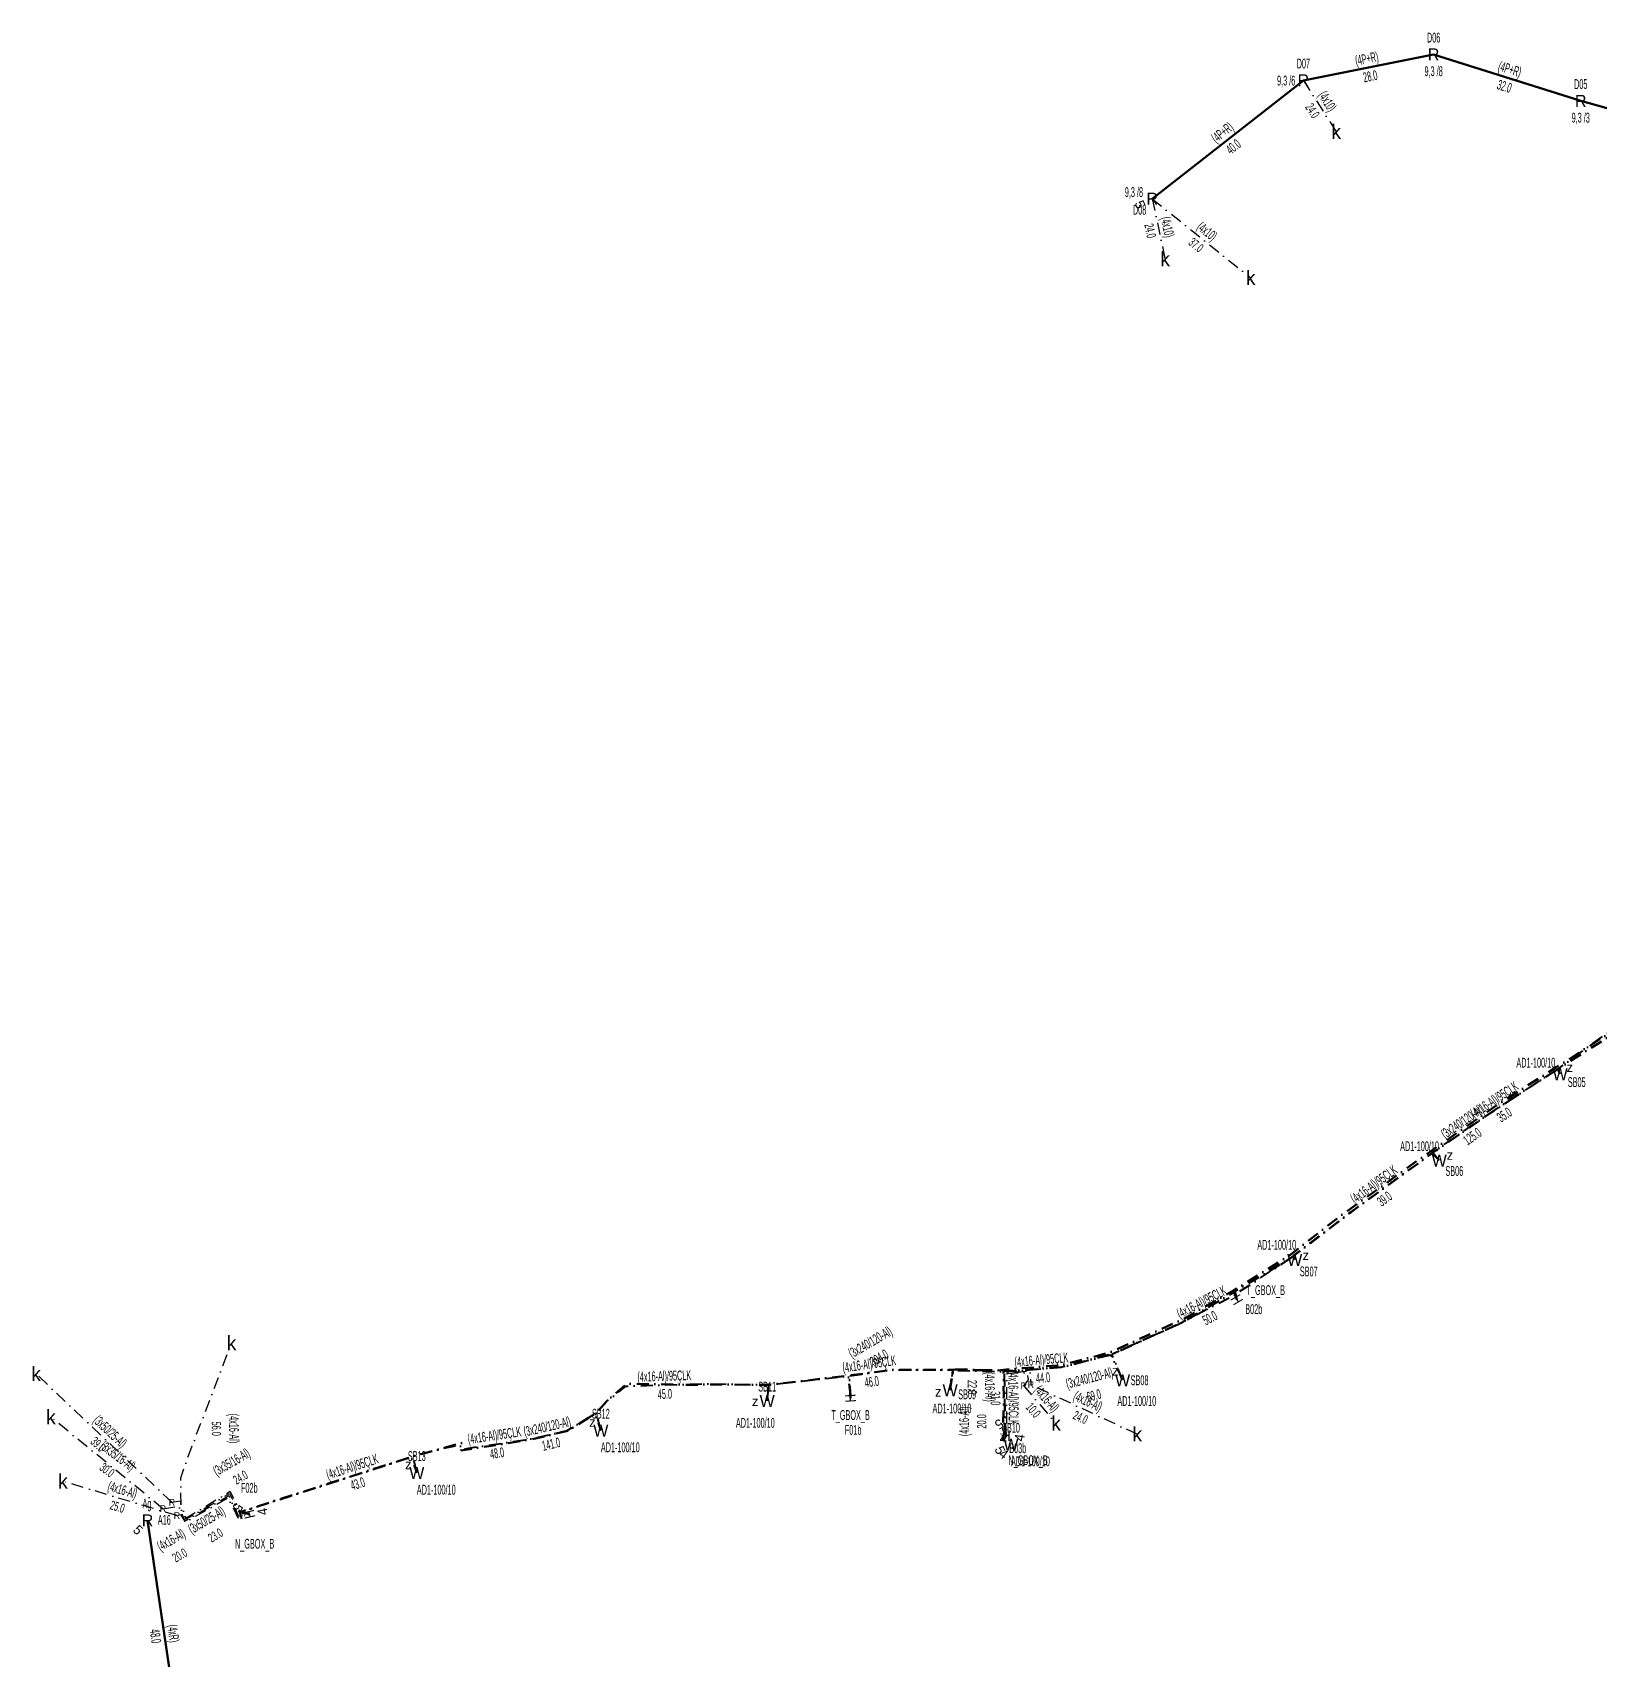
# Model space of a CAD drawing. Header units: millimetres. Extents: x 595692 to 597161, y 4087450 to 4088540.
# Drawn here: x 595691.9 to 596018.4, y 4087916.8 to 4088255.7 of the extents above; entities that cross this region are included whole.
import ezdxf
from ezdxf.enums import TextEntityAlignment as Align

# ---------------------------------------------------------------- set-up
doc = ezdxf.new("R2010")
doc.units = ezdxf.units.MM
doc.linetypes.add('DASHDOT', pattern=[5, 2.5, -1.25, 0, -1.25])
for name, color, linetype, lineweight in [('DIREK_AG_MEVCUT', 120, 'Continuous', 25), ('DIREK_AYD_MEVCUT', 190, 'Continuous', 25), ('DIREK_BOX_MEVCUT', 5, 'Continuous', 25), ('HAT_ABONE_YERALTI_MEVCUT', 56, 'DASHDOT', 30), ('HAT_AG_HAVAI_MEVCUT', 126, 'Continuous', 50), ('HAT_AYD_YERALTI_MEVCUT', 150, 'DASHDOT', 40), ('HAT_BOX_YERALTI_MEVCUT', 192, 'DASHDOT', 50), ('KOFRE_ABONE_MEVCUT', 6, 'Continuous', 25), ('NODE_ABONE_MEVCUT', 5, 'Continuous', 25)]:
    doc.layers.add(name, color=color, linetype=linetype, lineweight=lineweight)
doc.styles.add('Direk', font='B_CAD')
doc.styles.get("Standard").update_dxf_attribs({"font": 'Arial'})

msp = doc.modelspace()

# ---------------------------------------------------------------- linework, layer by layer
at = {"layer": 'HAT_ABONE_YERALTI_MEVCUT', "flags": 128}
for points in [[(595956.73, 4088245.731), (595963.585669, 4088235.017678)], [(595925.241928, 4088221.06732), (595945.754831, 4088204.600367)], [(595925.241928, 4088221.06732), (595927.923994, 4088208.49618)], [(595737.061435, 4087947.01182), (595735.240363, 4087947.39574), (595733.098672, 4087951.751723), (595723.914808, 4087946.197845), (595722.862112, 4087948.956634), (595722.789512, 4087954.619411), (595724.460336, 4087959.405594), (595733.376019, 4087982.670848)], [(595894.832, 4087963.403), (595894.585407, 4087971.376885), (595894.520992, 4087976.700308), (595897.871748, 4087976.678829), (595899.804876, 4087976.936579), (595899.953264, 4087974.00141)], [(595898.44972, 4087973.765139), (595899.43973, 4087975.02493), (595899.203459, 4087976.528475), (595894.907618, 4087976.292203), (595894.87722, 4087966.151752), (595894.832, 4087963.403)], [(595720.928278, 4087949.508673), (595692.623197, 4087976.276366)], [(595898.44972, 4087973.765139), (595905.189338, 4087965.950629)], [(595922.121043, 4087963.680799), (595899.953264, 4087974.00141)], [(595719.077725, 4087948.164075), (595695.733477, 4087967.256552)], [(595721.980974, 4087946.749884), (595698.221702, 4087953.882346)], [(595719.077725, 4087948.164075), (595722.385443, 4087948.705498), (595723.614054, 4087945.578126), (595732.800709, 4087950.911412), (595734.811163, 4087946.611276), (595737.061435, 4087947.01182)], [(595720.928278, 4087949.508673), (595722.706971, 4087949.799072), (595722.743271, 4087948.347077), (595723.869572, 4087945.963349), (595732.912317, 4087951.311671), (595735.103196, 4087947.144706), (595737.061435, 4087947.01182)], [(595721.980974, 4087946.749884), (595722.708054, 4087946.961151), (595723.71328, 4087945.369542), (595732.648629, 4087950.479444), (595734.687006, 4087946.290999), (595737.061435, 4087947.01182)]]:
    msp.add_lwpolyline(points, dxfattribs=at)
at = {"layer": 'HAT_AG_HAVAI_MEVCUT'}
for p, q in [((595956.73, 4088245.731), (595983.878, 4088251.139)), ((595983.878, 4088251.139), (596014.533, 4088241.458)), ((595925.241928, 4088221.06732), (595956.73, 4088245.731)), ((596014.533, 4088241.458), (596048.839258, 4088231.971263)), ((595722.902528, 4087898.063961), (595715.86121, 4087945.741991))]:
    msp.add_line(p, q, dxfattribs=at)
at = {"layer": 'HAT_AYD_YERALTI_MEVCUT', "flags": 128}
for points in [[(596010.25036, 4088038.669999), (596009.793898, 4088039.767529), (596019.113962, 4088046.590745), (596023.919242, 4088049.875366), (596023.412356, 4088050.787761), (596026.514499, 4088052.876132), (596027.183589, 4088052.267869), (596033.714319, 4088055.999979), (596038.163577, 4088058.607196), (596039.097232, 4088057.860145)], [(595985.05487, 4088020.706526), (595983.656807, 4088022.370456), (595993.050918, 4088028.823581), (596002.093583, 4088034.792631), (596009.714823, 4088039.74117), (596010.25036, 4088038.669999)], [(595954.928463, 4087999.993984), (595954.710887, 4088000.907068), (595967.005348, 4088010.217004), (595978.052545, 4088018.279676), (595983.567717, 4088022.14773), (595985.05487, 4088020.706526)], [(595919.064197, 4087974.928423), (595916.796082, 4087980.394186), (595930.594784, 4087986.567937), (595942.176523, 4087992.590441), (595954.044123, 4088000.3353), (595954.518568, 4088000.625239), (595954.928463, 4087999.993984)], [(595883.127708, 4087972.841243), (595883.661292, 4087977.315755), (595893.782794, 4087977.025816), (595895.20919, 4087976.922176), (595898.134936, 4087976.974892), (595906.490446, 4087977.712918), (595916.638306, 4087980.243294), (595919.064197, 4087974.928423)], [(595844.988291, 4087970.617104), (595845.343448, 4087973.987996), (595861.962215, 4087975.838333), (595871.066157, 4087977.129017), (595883.672434, 4087977.084472), (595883.127708, 4087972.841243)], [(595883.127708, 4087972.841243), (595883.84862, 4087976.975798), (595894.388002, 4087976.744163), (595894.502938, 4087965.671351), (595894.674265, 4087962.313332), (595895.804331, 4087961.536712)], [(595810.325385, 4087964.463746), (595809.311786, 4087968.181549), (595811.599755, 4087970.543945), (595815.540288, 4087973.696371), (595831.679338, 4087974.210353), (595845.232378, 4087973.970423), (595844.988291, 4087970.617104)], [(595771.974021, 4087955.635676), (595771.200418, 4087959.146563), (595776.902197, 4087960.616553), (595781.00035, 4087961.462911), (595781.267621, 4087960.572008), (595795.566614, 4087962.66563), (595803.315323, 4087964.480876), (595809.140458, 4087967.975956), (595810.065627, 4087965.13192), (595810.325385, 4087964.463746)], [(595735.512151, 4087946.065925), (595735.086655, 4087947.482298), (595750.50613, 4087952.382264), (595767.668279, 4087957.93805), (595770.741894, 4087959.007133), (595771.974021, 4087955.635676)]]:
    msp.add_lwpolyline(points, dxfattribs=at)
at = {"layer": 'HAT_BOX_YERALTI_MEVCUT', "flags": 128}
for points in [[(595862.369086, 4087971.185278), (595862.075347, 4087975.913726), (595871.150484, 4087977.103908), (595883.907747, 4087977.141101), (595892.908498, 4087976.955135), (595896.470639, 4087977.326598), (595898.293106, 4087977.438177), (595906.475606, 4087978.107654), (595916.368994, 4087980.711177), (595931.705004, 4087987.685604), (595942.309904, 4087993.673876), (595953.941468, 4088001.003384), (595965.192779, 4088009.740435), (595973.437248, 4088015.569368), (595978.049203, 4088018.953948), (595983.330636, 4088022.673267), (595997.679994, 4088032.673543), (596009.428349, 4088040.123067), (596024.042109, 4088049.5239), (596022.858769, 4088051.177545), (596026.457218, 4088053.548873), (596027.534428, 4088051.852113), (596039.204182, 4088059.714905), (596046.977558, 4088063.582996), (596049.209149, 4088064.921951), (596058.237262, 4088069.232804), (596064.225365, 4088071.985099), (596072.556639, 4088075.034941), (596086.960279, 4088082.514197), (596099.531576, 4088088.799846), (596102.057915, 4088089.218186), (596123.245336, 4088090.674105), (596123.068715, 4088092.803364), (596126.934744, 4088092.96036), (596126.980085, 4088091.417706), (596141.275096, 4088093.864541), (596139.936532, 4088102.377227), (596138.895123, 4088106.50567), (596138.237437, 4088110.665863), (596137.059475, 4088127.824499), (596136.6507, 4088135.418244), (596136.320736, 4088137.14707), (596141.229218, 4088137.229983), (596141.05226, 4088140.524054), (596146.190559, 4088147.576751), (596147.025426, 4088147.307712), (596147.350985, 4088145.849206), (596145.748758, 4088143.757237), (596148.747107, 4088143.415605), (596149.512698, 4088143.908874), (596151.417, 4088144.176)], [(595942.861924, 4087991.716751), (595942.478053, 4087993.505728), (595953.888955, 4088000.216398), (595966.751904, 4088010.028762), (595983.414451, 4088022.153741), (595998.345365, 4088032.422143), (596009.652093, 4088039.674814), (596024.550206, 4088049.18762), (596023.124093, 4088051.210711), (596026.324556, 4088053.383046), (596027.833583, 4088051.409703), (596037.976121, 4088058.556718), (596039.463849, 4088059.300581), (596040.26076, 4088058.672641)], [(595894.832, 4087963.403), (595894.072145, 4087962.327156), (595894.27688, 4087971.61709), (595894.254058, 4087976.884917), (595898.01057, 4087976.959303), (595906.602195, 4087977.703167), (595916.979094, 4087980.418269), (595931.219398, 4087986.848784), (595942.277479, 4087993.268673), (595942.861924, 4087991.716751)], [(595737.061435, 4087947.01182), (595735.503742, 4087947.585214), (595750.831372, 4087952.537278), (595770.897329, 4087958.996856), (595776.361008, 4087960.495741), (595781.288174, 4087961.877956), (595781.186126, 4087960.270709), (595795.653113, 4087962.574841), (595803.437647, 4087964.363833), (595809.191433, 4087967.990168), (595811.995799, 4087970.987939), (595815.770648, 4087974.228452), (595827.972468, 4087973.987851), (595837.084799, 4087974.062237), (595845.15572, 4087973.950657), (595861.875748, 4087975.884019), (595862.359259, 4087971.941541), (595862.369086, 4087971.185278)]]:
    msp.add_lwpolyline(points, dxfattribs=at)

# ---------------------------------------------------------------- texts
at = {"layer": 'DIREK_AG_MEVCUT', "width": 0.53}
for s, p in [('D06', (595983.878, 4088254.639)), ('D07', (595956.73, 4088249.231)), ('9,3 /8', (595983.878, 4088247.639)), ('9,3 /6', (595953.150824, 4088245.690825)), ('D05', (596014.533, 4088244.958)), ('9,3 /3', (596014.533, 4088237.958)), ('9,3 /8', (595921.421213, 4088222.45364)), ('D08', (595922.602461, 4088218.768795)), ('Ag', (595715.74071, 4087949.252098)), ('A16', (595719.359149, 4087945.862073))]:
    msp.add_text(s, height=2.05, dxfattribs=at).set_placement(p, align=Align.MIDDLE_CENTER)
at = {"layer": 'DIREK_AG_MEVCUT', "style": 'Direk'}
for p in [(595983.878, 4088251.139), (595956.73, 4088245.731), (596014.533, 4088241.458), (595925.241928, 4088221.06732), (595715.86121, 4087945.741991)]:
    msp.add_text('R', height=2.5, dxfattribs=at).set_placement(p, align=Align.MIDDLE_CENTER)
at = {"layer": 'DIREK_AG_MEVCUT', "color": 32, "style": 'Direk'}
for rotation, p in [(295.057051, (595922.705446, 4088219.881463)), (315.000001, (595713.881311, 4087943.762092))]:
    msp.add_text('5', height=2, rotation=rotation, dxfattribs=at).set_placement(p, align=Align.MIDDLE_CENTER)
at = {"layer": 'DIREK_AYD_MEVCUT', "width": 0.53}
for s, p in [('AD1-100/10', (596005.173955, 4088041.092283)), ('SB05', (596013.694383, 4088037.043213)), ('AD1-100/10', (595980.945015, 4088023.687178)), ('SB06', (595988.189492, 4088018.528542)), ('AD1-100/10', (595951.187556, 4088003.15418)), ('SB07', (595957.852898, 4087997.602979)), ('SB11', (595844.99058, 4087973.6023)), ('SB09', (595886.6661, 4087972.002408)), ('SB08', (595922.602589, 4087974.928583)), ('AD1-100/10', (595883.499453, 4087969.059207)), ('AD1-100/10', (595922.021202, 4087970.609617)), ('SB12', (595810.325385, 4087967.963746)), ('AD1-100/10', (595842.518277, 4087966.057228)), ('SB10', (595895.804331, 4087965.036712)), ('SB13', (595771.974021, 4087959.135676)), ('AD1-100/10', (595814.375807, 4087960.963746)), ('AD1-100/10', (595899.854752, 4087958.036712)), ('AD1-100/10', (595776.024443, 4087952.135676))]:
    msp.add_text(s, height=2.05, dxfattribs=at).set_placement(p, align=Align.MIDDLE_CENTER)
at = {"layer": 'DIREK_AYD_MEVCUT', "style": 'Direk'}
for p in [(596010.25036, 4088038.669999), (595985.05487, 4088020.706526), (595954.928463, 4087999.993984), (595883.127708, 4087972.841243), (595919.064197, 4087974.928423), (595844.988291, 4087970.617104), (595810.325385, 4087964.463746), (595895.804331, 4087961.536712), (595771.974021, 4087955.635676)]:
    msp.add_text('W', height=2.5, dxfattribs=at).set_placement(p, align=Align.MIDDLE_CENTER)
at = {"layer": 'DIREK_AYD_MEVCUT', "color": 40, "style": 'Direk'}
for p in [(596012.263992, 4088040.152965), (595987.273838, 4088021.85944), (595957.23016, 4088000.971102), (595917.539557, 4087976.911019), (595880.645303, 4087972.546475), (595842.488833, 4087970.565032), (595808.557618, 4087966.231513), (595894.036564, 4087963.304479), (595770.206254, 4087957.403443)]:
    msp.add_text('z', height=2, dxfattribs=at).set_placement(p, align=Align.MIDDLE_CENTER)
at = {"layer": 'DIREK_AYD_MEVCUT', "color": 32, "style": 'Direk'}
for s, rotation, p in [('5', 294.584728, (595893.530963, 4087960.371804)), ('4', 322.335629, (595894.276743, 4087959.557703))]:
    msp.add_text(s, height=2, rotation=rotation, dxfattribs=at).set_placement(p, align=Align.MIDDLE_CENTER)
at = {"layer": 'DIREK_BOX_MEVCUT', "width": 0.53}
for s, p in [('T_GBOX_B', (595948.896082, 4087993.705579)), ('B02b', (595946.395219, 4087989.74952)), ('T_GBOX_B', (595862.369086, 4087967.685278)), ('F01b', (595862.900223, 4087964.593669)), ('B03b', (595897.207067, 4087960.775869)), ('N_GBOX_B', (595899.35864, 4087958.274775)), ('F02b', (595737.061435, 4087952.51182)), ('N_GBOX_B', (595738.177231, 4087940.871104))]:
    msp.add_text(s, height=2.05, dxfattribs=at).set_placement(p, align=Align.MIDDLE_CENTER)
at = {"layer": 'DIREK_BOX_MEVCUT', "style": 'Direk', "width": 0.8}
for rotation, p in [(300.336941, (595942.861924, 4087991.716751)), (93.598896, (595862.369086, 4087971.185278)), (359.791034, (595894.832, 4087963.403)), (282.861518, (595737.061435, 4087947.01182))]:
    msp.add_text('H', height=2.25, rotation=rotation, dxfattribs=at).set_placement(p, align=Align.MIDDLE_CENTER)
at = {"layer": 'DIREK_BOX_MEVCUT', "color": 32, "style": 'Direk'}
for s, rotation, p in [('5', 212.210415, (595893.339516, 4087965.77207)), ('4', 441.159446, (595897.598736, 4087962.972681)), ('5', 238.92189, (595734.663335, 4087948.457197)), ('4', 460.956722, (595739.810394, 4087947.544009))]:
    msp.add_text(s, height=2, rotation=rotation, dxfattribs=at).set_placement(p, align=Align.MIDDLE_CENTER)
at = {"layer": 'HAT_ABONE_YERALTI_MEVCUT', "lineweight": 30, "width": 0.53}
for s, rotation, p in [('24.0', 302.615992, (595959.441878, 4088239.916184)), ('24.0', 282.043546, (595925.75167, 4088214.604393)), ('37.0', 321.243872, (595934.966274, 4088212.170999)), ('22.0', 270.693263, (595888.698607, 4087973.512811)), ('10.0', 310.7761, (595901.175851, 4087969.302745)), ('20.0', 449.828246, (595888.73375, 4087966.360834)), ('24.0', 335.034813, (595910.678396, 4087968.070525)), ('39.0', 316.59903, (595706.191703, 4087962.274941)), ('56.0', 270.734521, (595731.147222, 4087964.856255)), ('30.0', 323.136955, (595708.002459, 4087956.994704)), ('24.0', 30.137184, (595734.721629, 4087955.531935)), ('25.0', 343.290402, (595709.856945, 4087949.502007)), ('23.0', 30.602147, (595729.531504, 4087943.470053)), ('20.0', 29.76416, (595722.09687, 4087939.312352))]:
    msp.add_text(s, height=1.9, rotation=rotation, dxfattribs=at).set_placement(p, align=Align.TOP_CENTER)
for s, rotation, p in [('(4x10)', 302.615992, (595960.873791, 4088240.832494)), ('(4x10)', 282.043546, (595927.414252, 4088214.959107)), ('(4x10)', 321.243872, (595936.030486, 4088213.496688)), ('(4x16-Al)', 270.693263, (595890.398483, 4087973.53338)), ('(4x16-Al)', 310.7761, (595902.463206, 4087970.413023)), ('(4x16-Al)', 335.034813, (595911.395911, 4087969.611684)), ('(3x50/25-Al)', 316.59903, (595707.359773, 4087963.510098)), ('(4x16-Al)', 270.734521, (595732.847083, 4087964.878048)), ('(4x16-Al)', 449.828246, (595887.033758, 4087966.36593)), ('(3x35/16-Al)', 323.136955, (595709.022296, 4087958.354826)), ('(3x35/16-Al)', 30.137184, (595733.868106, 4087957.002139)), ('(4x16-Al)', 343.290402, (595710.345731, 4087951.130223)), ('(3x50/25-Al)', 30.602147, (595728.666079, 4087944.933282)), ('(4x16-Al)', 29.76416, (595721.252937, 4087940.788081))]:
    msp.add_text(s, height=2.05, rotation=rotation, dxfattribs=at).set_placement(p, align=Align.CENTER)
at = {"layer": 'HAT_AG_HAVAI_MEVCUT', "lineweight": 30, "width": 0.53}
for s, rotation, p in [('(4P+R)', 11.266092, (595970.137939, 4088249.268621)), ('(4P+R)', 342.473627, (595999.461473, 4088247.109042)), ('(4P+R)', 38.070553, (595940.461827, 4088234.068324)), ('(4xR)', 278.400987, (595720.222748, 4087922.027161, 297857.930605))]:
    msp.add_text(s, height=2.05, rotation=rotation, dxfattribs=at).set_placement(p, align=Align.CENTER)
for s, rotation, p in [('28.0', 11.266092, (595970.470061, 4088247.601379)), ('32.0', 342.473627, (595998.949527, 4088245.487958)), ('40.0', 38.070553, (595941.510101, 4088232.729996)), ('48.0', 278.400987, (595718.54099, 4087921.778791, 297857.930605))]:
    msp.add_text(s, height=2.05, rotation=rotation, dxfattribs=at).set_placement(p, align=Align.TOP_CENTER)
at = {"layer": 'HAT_AYD_YERALTI_MEVCUT', "lineweight": 30, "width": 0.53}
for rotation, p in [(33.428743, (595997.103986, 4088032.517491)), (36.123415, (595972.027849, 4088014.934927)), (27.474432, (595935.993504, 4087990.333323)), (8.069164, (595866.394873, 4087977.325259)), (5.047726, (595902.237904, 4087978.190609)), (1.82409, (595823.582756, 4087974.802931)), (270.594708, (595895.295424, 4087971.21658)), (8.329912, (595788.293976, 4087962.459852)), (17.937969, (595758.825415, 4087955.968839))]:
    msp.add_text('(4x16-Al)/95ÇLK', height=2.05, rotation=rotation, dxfattribs=at).set_placement(p, align=Align.CENTER)
for s, rotation, p in [('35.0', 33.428743, (595998.040515, 4088031.09872)), ('39.0', 36.123415, (595973.030044, 4088013.561753)), ('50.0', 27.474432, (595936.777804, 4087988.825055)), ('44.0', 5.047726, (595902.387479, 4087976.497202)), ('45.0', 1.82409, (595823.636869, 4087973.103793)), ('46.0', 8.069164, (595866.633499, 4087975.64209)), ('31.0', 270.594708, (595893.595516, 4087971.198935)), ('48.0', 8.329912, (595788.540259, 4087960.777786)), ('43.0', 17.937969, (595759.348994, 4087954.351475))]:
    msp.add_text(s, height=2.05, rotation=rotation, dxfattribs=at).set_placement(p, align=Align.TOP_CENTER)
at = {"layer": 'HAT_BOX_YERALTI_MEVCUT', "lineweight": 30, "width": 0.53}
for rotation, p in [(34.517379, (595990.39825, 4088027.988303)), (30.433906, (595866.980267, 4087981.975437)), (14.662665, (595912.392621, 4087974.414522)), (12.942624, (595799.355001, 4087964.297742))]:
    msp.add_text('(3x240/120-Al)', height=2.05, rotation=rotation, dxfattribs=at).set_placement(p, align=Align.CENTER)
for s, rotation, p in [('125.0', 34.517379, (595991.361566, 4088026.587581)), ('394.0', 30.433906, (595867.841392, 4087980.509673)), ('69.0', 14.662665, (595912.822938, 4087972.769886)), ('141.0', 12.942624, (595799.735759, 4087962.640931))]:
    msp.add_text(s, height=2.05, rotation=rotation, dxfattribs=at).set_placement(p, align=Align.TOP_CENTER)
at = {"layer": 'KOFRE_ABONE_MEVCUT', "style": 'Direk'}
for p in [(595963.585669, 4088235.017678), (595927.923994, 4088208.49618), (595945.754831, 4088204.600367), (595733.376019, 4087982.670848), (595692.623197, 4087976.276366), (595695.733477, 4087967.256552), (595905.189338, 4087965.950629), (595922.121043, 4087963.680799), (595698.221702, 4087953.882346)]:
    msp.add_text('k', height=3, dxfattribs=at).set_placement(p, align=Align.MIDDLE_CENTER)
at = {"layer": 'NODE_ABONE_MEVCUT', "style": 'Direk'}
for p in [(595898.44972, 4087973.765139), (595899.953264, 4087974.00141), (595720.928278, 4087949.508673), (595719.077725, 4087948.164075), (595721.980974, 4087946.749884)]:
    msp.add_text('R', height=1.4, dxfattribs=at).set_placement(p, align=Align.MIDDLE_CENTER)

doc.saveas('drawing.dxf')
